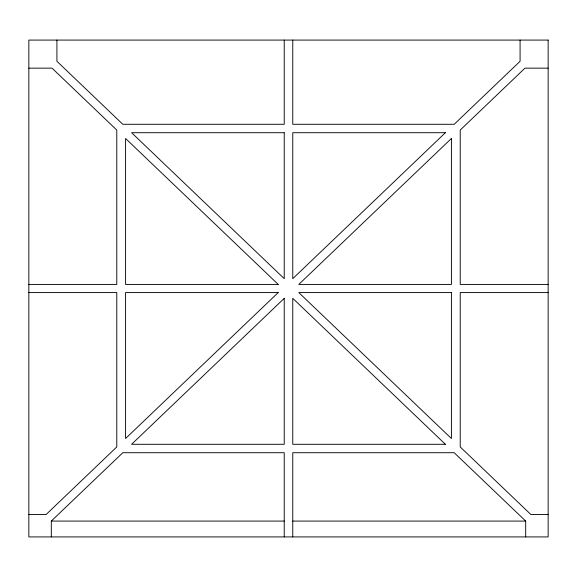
<?xml version="1.0" encoding="UTF-8"?>
<svg xmlns="http://www.w3.org/2000/svg" width="577" height="577" viewBox="0 0 577 577"><rect width="100%" height="100%" fill="white"/><g stroke="black" fill="none" stroke-linecap="round" stroke-linejoin="round"><path stroke-width="0.87" d="M51.31 536.92L51.31 521.06L122.807 452.714L284.237 452.714L284.237 536.92M28.85 68.151L52.038 68.151L116.778 130.056L116.778 284.425L28.85 284.425M548.15 68.151L524.962 68.151L460.222 130.056L460.222 284.425L548.15 284.425M28.85 292.575L116.778 292.575L116.778 446.944L46.167 514.468L28.85 514.468M548.15 292.575L460.222 292.575L460.222 446.944L530.833 514.468L548.15 514.468M51.31 521.081L284.237 521.081M292.763 521.081L525.69 521.081L525.69 536.92M525.69 521.081L454.193 452.714L292.763 452.714L292.763 536.92M520.079 40.08L520.079 61.285L454.193 124.286L292.763 124.286L292.763 40.08M284.237 40.08L284.237 124.286L122.807 124.286L56.921 61.285L56.921 40.08M278.208 292.575L125.584 438.527L125.584 292.575L278.208 292.575M445.386 132.71L292.763 278.662L292.763 132.71L445.386 132.71M284.237 298.338L131.614 444.29L284.237 444.29L284.237 298.338M451.416 138.473L298.792 284.425L451.416 284.425L451.416 138.473M548.15 40.08L28.85 40.08L28.85 536.92L548.15 536.92L548.15 40.08M284.237 132.71L131.614 132.71L284.237 278.662L284.237 132.71M278.208 284.425L125.584 284.425L125.584 138.473L278.208 284.425M451.416 292.575L298.792 292.575L451.416 438.527L451.416 292.575M445.386 444.29L292.763 444.29L292.763 298.338L445.386 444.29"/></g></svg>
